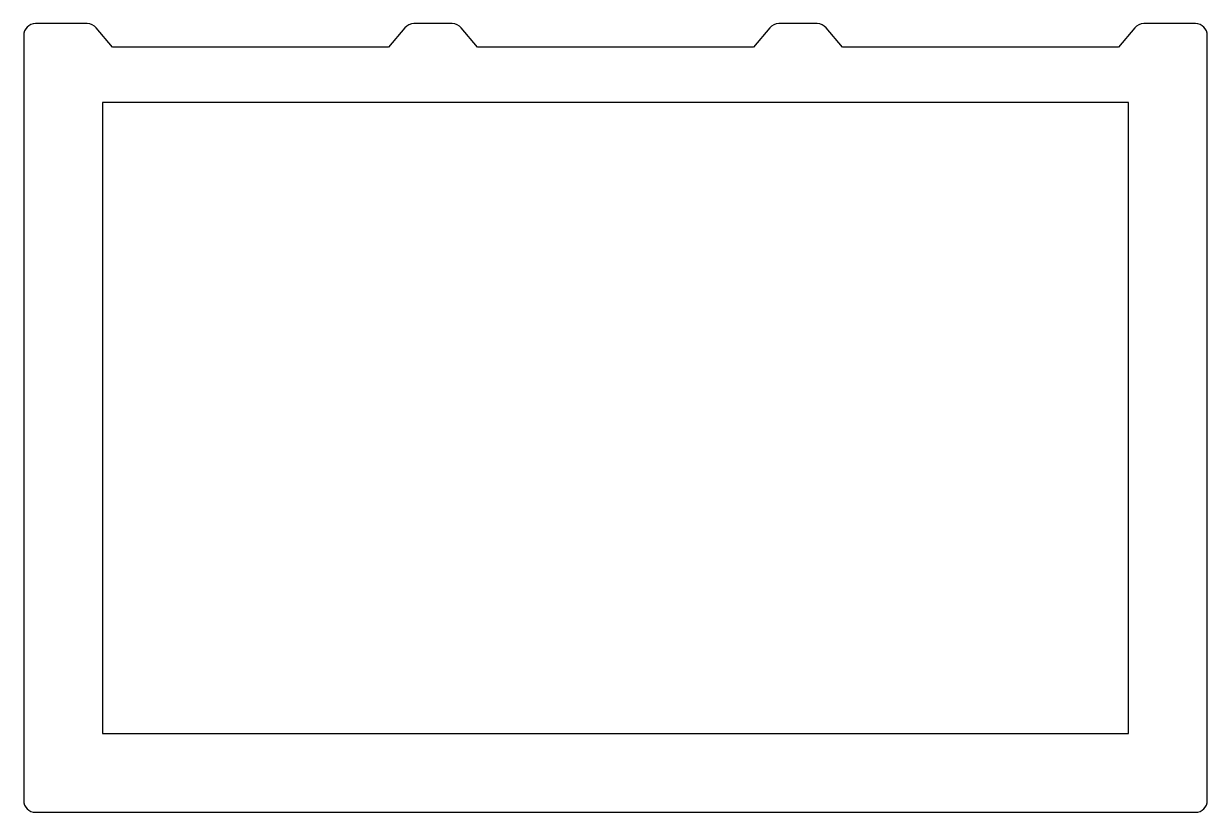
# Model space of a CAD drawing. Extents: x 783.9 to 813.9, y 568.6 to 588.6.
import ezdxf

# ---------------------------------------------------------------- set-up
doc = ezdxf.new("R2010")
doc.units = 0
doc.layers.get('0').update_dxf_attribs({"linetype": 'CONTINUOUS'})

msp = doc.modelspace()

# ---------------------------------------------------------------- linework, layer by layer
at = {"color": 0}
for p, q in [((785.519, 588.602), (784.209, 588.602)), ((794.769, 588.602), (793.8, 588.602)), ((804.019, 588.602), (803.05, 588.602)), ((813.609, 588.602), (812.3, 588.602)), ((783.909, 588.302), (783.909, 568.902)), ((786.159, 588.002), (785.749, 588.494)), ((793.569, 588.494), (793.159, 588.002)), ((795.409, 588.002), (794.999, 588.494)), ((802.819, 588.494), (802.409, 588.002)), ((804.659, 588.002), (804.249, 588.494)), ((812.069, 588.494), (811.659, 588.002)), ((813.909, 568.902), (813.909, 588.302)), ((793.159, 588.002), (786.159, 588.002)), ((802.409, 588.002), (795.409, 588.002)), ((811.659, 588.002), (804.659, 588.002)), ((811.909, 586.602), (785.909, 586.602)), ((785.909, 586.602), (785.909, 570.602)), ((811.909, 570.602), (811.909, 586.602)), ((785.909, 570.602), (811.909, 570.602)), ((784.209, 568.602), (813.609, 568.602))]:
    msp.add_line(p, q, dxfattribs=at)
for centre, start, end in [((784.209, 588.302), 90, 180), ((785.519, 588.302), 39.8056, 90), ((793.8, 588.302), 90, 140.1944), ((794.769, 588.302), 39.8056, 90), ((803.05, 588.302), 90, 140.1944), ((804.019, 588.302), 39.8056, 90), ((812.3, 588.302), 90, 140.1944), ((813.609, 588.302), 0, 90), ((784.209, 568.902), 180, 270), ((813.609, 568.902), 270, 0)]:
    msp.add_arc(centre, 0.3, start, end, dxfattribs=at)

doc.saveas('drawing.dxf')
